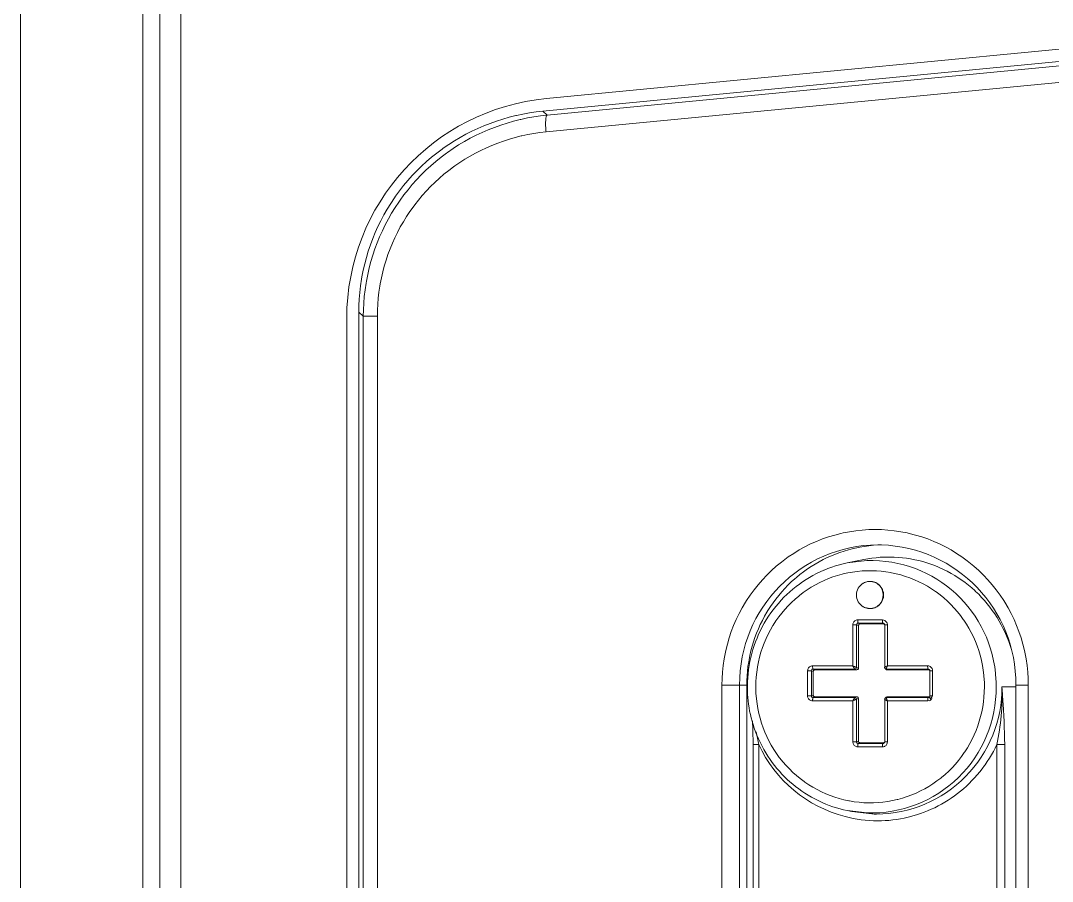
# Model space of a CAD drawing. Header units: millimetres. Extents: x -71336 to -35435, y -26189 to 22712.
# Drawn here: x -63563.82 to -63533.47, y -17353.25 to -17327.93 of the extents above; entities that cross this region are included whole.
import ezdxf

# ---------------------------------------------------------------- set-up
doc = ezdxf.new("R2010")
doc.units = ezdxf.units.MM
doc.layers.add('SC - Equipment', color=7, linetype='Continuous', lineweight=13)

# ---------------------------------------------------------------- blocks, each defined once
blk = doc.blocks.new('SONY FW-49XE8001 - SIDE')
at = {"layer": 'SC - Equipment'}
for points in [[(-42.109, 190.732), (-42.409, 190.769), (-42.409, -159.387), (-32.309, -159.211), (-0.12, -157.524, 0.398867), (0.591, -156.775), (0.591, 131.078, 0.198915), (-14.054, 166.433), (-36.313, 188.692, -0.198753), (-36.459, 189.045)], [(-36.459, 23.167), (-10.786, 25.639, 0.386372), (-4.909, 32.109), (-4.909, 72.168, 0.386373), (-10.786, 78.639), (-36.459, 81.111)], [(-16.675, 42.885), (-16.675, 61.385), (-16.677, 61.521), (-16.684, 61.657), (-16.695, 61.794), (-16.711, 61.931), (-16.731, 62.068), (-16.741, 62.123), (-16.767, 62.259), (-16.798, 62.393), (-16.834, 62.526), (-16.873, 62.658), (-16.917, 62.787), (-16.965, 62.915), (-17.016, 63.041), (-17.072, 63.165), (-17.133, 63.287), (-17.197, 63.408), (-17.265, 63.527), (-17.297, 63.578), (-17.371, 63.693), (-17.448, 63.806), (-17.529, 63.916), (-17.614, 64.022), (-17.702, 64.126), (-17.792, 64.226), (-17.887, 64.324), (-17.984, 64.418), (-18.085, 64.509), (-18.134, 64.551), (-18.239, 64.637), (-18.347, 64.72), (-18.457, 64.799), (-18.57, 64.874), (-18.685, 64.945), (-18.801, 65.011), (-18.92, 65.074), (-19.04, 65.133), (-19.163, 65.187), (-19.287, 65.238), (-19.414, 65.284), (-19.542, 65.327), (-19.672, 65.365), (-19.735, 65.382), (-19.867, 65.413), (-19.999, 65.441), (-20.132, 65.463), (-20.265, 65.482), (-20.398, 65.495), (-20.529, 65.51, 0.006965), (-20.633, 65.508, 0.40653), (-24.591, 61.385), (-24.591, 42.885, 0.406531)], [(-20.529, 65.51, -0.414184), (-16.466, 61.385), (-16.466, 42.885, -0.414185), (-20.529, 38.76)], [(-24.458, 62.434), (-24.42, 62.553), (-24.379, 62.671), (-24.333, 62.788), (-24.284, 62.904), (-24.273, 62.929), (-24.219, 63.043), (-24.162, 63.155), (-24.101, 63.265), (-24.036, 63.372), (-23.968, 63.478), (-23.897, 63.58), (-23.823, 63.68), (-23.746, 63.777), (-23.666, 63.872), (-23.582, 63.964), (-23.496, 64.054), (-23.406, 64.14), (-23.383, 64.162), (-23.29, 64.245), (-23.195, 64.324), (-23.097, 64.401), (-22.996, 64.474), (-22.894, 64.543), (-22.79, 64.609), (-22.683, 64.671), (-22.574, 64.73), (-22.464, 64.785), (-22.351, 64.837), (-22.319, 64.851), (-22.205, 64.898), (-22.089, 64.941), (-21.972, 64.98), (-21.853, 65.015), (-21.734, 65.046), (-21.615, 65.073), (-21.495, 65.096), (-21.374, 65.115), (-21.252, 65.13), (-21.129, 65.141), (-21.006, 65.148), (-20.882, 65.15), (-20.758, 65.149), (-20.724, 65.148), (-20.601, 65.142), (-20.477, 65.131), (-20.355, 65.117), (-20.234, 65.098), (-20.114, 65.076), (-19.629, 64.976), (-19.514, 64.95), (-19.4, 64.921), (-19.287, 64.888), (-19.174, 64.851), (-19.062, 64.81), (-18.951, 64.765), (-18.945, 64.763), (-18.835, 64.715), (-18.728, 64.663), (-18.622, 64.608), (-18.519, 64.549), (-18.418, 64.488), (-18.319, 64.423), (-18.222, 64.355), (-18.127, 64.284), (-18.034, 64.209), (-17.944, 64.131), (-17.855, 64.05), (-17.77, 63.967), (-17.687, 63.88), (-17.684, 63.877), (-17.604, 63.787), (-17.527, 63.696), (-17.453, 63.602), (-17.382, 63.505), (-17.315, 63.407), (-17.25, 63.305), (-17.188, 63.202), (-17.13, 63.097), (-17.075, 62.989), (-17.075, 62.988), (-17.024, 62.879), (-16.976, 62.769), (-16.932, 62.657), (-16.891, 62.544), (-16.855, 62.43), (-16.822, 62.314), (-16.792, 62.197), (-16.767, 62.079), (-16.745, 61.96), (-16.726, 61.84), (-16.712, 61.72), (-16.702, 61.601), (-16.695, 61.48), (-16.692, 61.359), (-16.693, 61.239), (-16.698, 61.119, -0.053228), (-16.829, 60.327), (-16.86, 60.222), (-16.895, 60.116), (-16.933, 60.011), (-16.974, 59.907), (-17.018, 59.804), (-17.066, 59.702), (-17.074, 59.686), (-17.125, 59.585), (-17.179, 59.486), (-17.236, 59.389), (-17.296, 59.293), (-17.359, 59.199), (-17.424, 59.108), (-17.492, 59.019), (-17.562, 58.932), (-17.634, 58.848), (-17.708, 58.766), (-17.785, 58.688), (-17.863, 58.612), (-17.944, 58.538), (-18.028, 58.467), (-18.113, 58.397), (-18.202, 58.33), (-18.292, 58.266), (-18.385, 58.204), (-18.48, 58.145), (-18.577, 58.089), (-18.675, 58.035), (-18.775, 57.985), (-18.796, 57.975), (-18.897, 57.928), (-19, 57.885), (-19.103, 57.844), (-19.208, 57.807), (-19.313, 57.774), (-19.418, 57.744), (-19.523, 57.717), (-19.629, 57.694), (-19.765, 57.666)], [(-19.629, 64.976), (-20.207, 65.046, 0.409477), (-24.005, 61.55, 0.014215), (-24.011, 61.335, 0.425798), (-20.212, 57.623), (-19.629, 57.694)], [(-20.102, 64.381, 0.110935), (-20.266, 64.432), (-20.297, 64.433, 0.4139), (-20.689, 64.035, 0.412953), (-20.297, 63.636, 0.101257), (-20.102, 63.689)], [(-20.668, 63.255), (-20.668, 63.252), (-20.669, 63.248), (-20.669, 63.244), (-20.669, 63.241), (-20.67, 63.237), (-20.67, 63.235), (-20.671, 63.231), (-20.672, 63.228), (-20.672, 63.224), (-20.673, 63.221), (-20.674, 63.219), (-20.674, 63.217), (-20.675, 63.216), (-20.675, 63.214), (-20.676, 63.212), (-20.676, 63.21), (-20.677, 63.209), (-20.677, 63.208), (-20.678, 63.206), (-20.679, 63.205), (-20.68, 63.204), (-20.682, 63.203), (-20.731, 63.153), (-20.813, 63.153), (-20.813, 61.953), (-21.995, 61.953, 0.247312), (-22.124, 61.875)], [(-19.793, 63.153), (-19.793, 63.158), (-19.796, 63.181), (-19.802, 63.204), (-19.811, 63.225), (-19.823, 63.243), (-19.836, 63.259), (-19.852, 63.272), (-19.87, 63.284), (-19.891, 63.293), (-19.895, 63.294), (-19.917, 63.3), (-19.94, 63.303), (-20.666, 63.303, 0.246848), (-20.794, 63.226)], [(-19.765, 57.666), (-20.349, 57.594, -0.00924), (-20.49, 57.591, -0.414601), (-24.182, 61.335, 0.060444), (-24.031, 59.633), (-24.262, 59.633), (-24.262, 44.637)], [(-20.731, 60.967), (-20.728, 60.964), (-20.73, 60.961), (-20.736, 60.957), (-20.75, 60.951), (-20.752, 60.95), (-20.765, 60.944), (-20.775, 60.939), (-20.783, 60.934), (-20.79, 60.93), (-20.797, 60.926), (-20.804, 60.922), (-20.812, 60.917), (-20.813, 60.917), (-20.812, 60.918), (-20.808, 60.926), (-20.804, 60.934), (-20.8, 60.942), (-20.797, 60.951), (-20.793, 60.959), (-20.79, 60.968), (-20.787, 60.977), (-20.784, 60.985), (-20.782, 60.993), (-20.779, 61.002), (-20.779, 61.003), (-20.779, 61.004), (-20.779, 61.006), (-20.778, 61.007), (-20.778, 61.008), (-20.778, 61.01), (-20.778, 61.012), (-20.778, 61.012), (-20.778, 61.014), (-20.779, 61.015), (-20.78, 61.016), (-20.766, 61.014), (-20.78, 61.016), (-22.011, 61.016), (-22.024, 61.018), (-22.035, 61.023), (-22.045, 61.031), (-22.045, 61.028), (-22.045, 61.027), (-22.046, 61.026), (-22.048, 61.022), (-22.05, 61.017), (-22.052, 61.014), (-22.054, 61.01), (-22.057, 61.007), (-22.06, 61.003), (-22.063, 61), (-22.066, 60.997), (-22.069, 60.994, -0.169945), (-22.142, 61.066)], [(-16.952, 60.006, -0.00694), (-17.026, 59.633, -0.222529), (-19.566, 57.515, -0.062918), (-20.523, 57.392), (-20.634, 57.393), (-20.745, 57.398), (-20.857, 57.406), (-20.969, 57.418), (-21.082, 57.433), (-21.194, 57.451), (-21.307, 57.473), (-21.418, 57.498), (-21.53, 57.527), (-21.56, 57.535), (-21.671, 57.568), (-21.78, 57.604), (-21.888, 57.643), (-21.994, 57.685), (-22.099, 57.73), (-22.203, 57.778), (-22.304, 57.829), (-22.404, 57.882), (-22.501, 57.938), (-22.596, 57.997), (-22.69, 58.059), (-22.782, 58.123), (-22.872, 58.191), (-22.961, 58.262), (-23.048, 58.336), (-23.134, 58.412), (-23.217, 58.491), (-23.299, 58.573), (-23.378, 58.658), (-23.455, 58.745), (-23.529, 58.834), (-23.601, 58.925), (-23.67, 59.018), (-23.685, 59.04), (-23.75, 59.135), (-23.813, 59.232), (-23.872, 59.33), (-23.929, 59.43), (-23.982, 59.531), (-24.031, 59.633), (-24.031, 44.637)], [(-20.813, 59.716, 0.113066), (-20.793, 59.642, 0.135234), (-20.74, 59.588)]]:
    blk.add_lwpolyline(points, format="xyb", dxfattribs=at)
for points in [[(-0.057, -14.765), (-0.052, -13.8), (-0.033, -9.857), (-0.016, -5.914), (-0.003, -1.972), (0.003, 1.972), (0.003, 4.949), (-0.001, 8.892), (-0.009, 12.835), (-0.019, 16.778), (-0.026, 20.721), (-0.029, 24.664), (-0.029, 131.078), (0.591, 131.078)], [(-36.459, 80.749), (-10.677, 78.266), (-10.482, 78.244), (-10.287, 78.216), (-10.093, 78.181), (-9.899, 78.14), (-9.882, 78.136), (-9.69, 78.088), (-9.5, 78.033), (-9.311, 77.973), (-9.126, 77.907), (-8.943, 77.835), (-8.763, 77.757), (-8.586, 77.674), (-8.413, 77.586), (-8.242, 77.491), (-8.074, 77.391), (-7.91, 77.285), (-7.748, 77.174), (-7.712, 77.148), (-7.556, 77.03), (-7.403, 76.908), (-7.255, 76.78), (-7.111, 76.648), (-6.972, 76.512), (-6.837, 76.372), (-6.708, 76.227), (-6.583, 76.078), (-6.463, 75.925), (-6.348, 75.767), (-6.31, 75.713), (-6.202, 75.55), (-6.099, 75.385), (-6.002, 75.216), (-5.91, 75.044), (-5.825, 74.87), (-5.746, 74.693), (-5.672, 74.515), (-5.605, 74.334), (-5.543, 74.15), (-5.487, 73.963), (-5.437, 73.775), (-5.394, 73.584), (-5.356, 73.391), (-5.344, 73.321), (-5.315, 73.128), (-5.293, 72.934), (-5.277, 72.739), (-5.267, 72.546), (-5.264, 72.352), (-5.264, 31.917)], [(-10.677, 78.266), (-10.805, 78.151), (-34.738, 80.455), (-34.861, 80.467), (-34.984, 80.477), (-35.107, 80.488), (-35.198, 80.495), (-35.322, 80.505), (-35.445, 80.514), (-35.475, 80.515), (-35.582, 80.52), (-35.69, 80.522), (-35.766, 80.523), (-35.85, 80.527), (-35.88, 80.528), (-35.91, 80.528), (-35.934, 80.526), (-35.954, 80.522), (-35.972, 80.515), (-36.15, 80.426), (-36.459, 80.457)], [(-5.396, 32.036), (-5.396, 72.233), (-5.4, 72.426), (-5.409, 72.621), (-5.425, 72.815), (-5.448, 73.009), (-5.477, 73.203), (-5.488, 73.268), (-5.525, 73.461), (-5.569, 73.652), (-5.619, 73.841), (-5.674, 74.027), (-5.736, 74.211), (-5.803, 74.393), (-5.877, 74.571), (-5.956, 74.748), (-6.041, 74.922), (-6.133, 75.094), (-6.23, 75.264), (-6.332, 75.43), (-6.44, 75.592), (-6.476, 75.644), (-6.591, 75.802), (-6.711, 75.955), (-6.836, 76.105), (-6.965, 76.25), (-7.099, 76.39), (-7.238, 76.527), (-7.382, 76.659), (-7.53, 76.787), (-7.683, 76.91), (-7.84, 77.027), (-7.875, 77.053), (-8.037, 77.165), (-8.201, 77.271), (-8.369, 77.372), (-8.54, 77.466), (-8.713, 77.555), (-8.889, 77.639), (-9.069, 77.717), (-9.252, 77.789), (-9.437, 77.855), (-9.626, 77.916), (-9.816, 77.97), (-10.008, 78.019), (-10.028, 78.024), (-10.222, 78.065), (-10.416, 78.1), (-10.61, 78.129), (-10.805, 78.151), (-10.797, 78.146), (-10.79, 78.138), (-10.784, 78.126), (-10.779, 78.109), (-10.778, 78.103), (-10.769, 78.059), (-10.764, 78.014), (-10.762, 77.994), (-10.759, 77.944), (-10.759, 77.893), (-10.759, 77.842), (-10.759, 77.837), (-10.761, 77.786), (-10.764, 77.735), (-10.768, 77.685), (-10.77, 77.654), (-34.703, 79.959)], [(-10.77, 77.654), (-10.592, 77.634), (-10.413, 77.608), (-10.235, 77.576), (-10.058, 77.538), (-10.042, 77.535), (-9.866, 77.491), (-9.692, 77.441), (-9.519, 77.386), (-9.349, 77.325), (-9.181, 77.259), (-9.016, 77.188), (-8.855, 77.112), (-8.695, 77.03), (-8.539, 76.944), (-8.385, 76.852), (-8.234, 76.755), (-8.086, 76.653), (-8.053, 76.629), (-7.909, 76.521), (-7.769, 76.409), (-7.633, 76.292), (-7.501, 76.171), (-7.374, 76.046), (-7.251, 75.918), (-7.132, 75.785), (-7.018, 75.648), (-6.908, 75.508), (-6.802, 75.363), (-6.767, 75.314), (-6.668, 75.165), (-6.574, 75.013), (-6.485, 74.858), (-6.401, 74.701), (-6.323, 74.541), (-6.25, 74.379), (-6.183, 74.215), (-6.121, 74.049), (-6.065, 73.881), (-6.013, 73.71), (-5.968, 73.537), (-5.928, 73.362), (-5.893, 73.186), (-5.882, 73.122), (-5.856, 72.944), (-5.835, 72.766), (-5.82, 72.588), (-5.812, 72.41), (-5.809, 72.233), (-5.809, 32.036)], [(-5.809, 72.233), (-5.396, 72.233), (-5.264, 72.352)], [(-24.956, 42.885), (-24.956, 61.385), (-24.952, 61.576), (-24.94, 61.769), (-24.92, 61.962), (-24.891, 62.154), (-24.882, 62.208), (-24.843, 62.399), (-24.797, 62.587), (-24.743, 62.774), (-24.682, 62.956), (-24.613, 63.136), (-24.537, 63.312), (-24.453, 63.485), (-24.362, 63.654), (-24.264, 63.82), (-24.232, 63.871), (-24.125, 64.031), (-24.012, 64.187), (-23.893, 64.337), (-23.767, 64.481), (-23.636, 64.62), (-23.5, 64.753), (-23.357, 64.88), (-23.209, 65.001), (-23.16, 65.04), (-23.005, 65.153), (-22.846, 65.259), (-22.683, 65.358), (-22.516, 65.45), (-22.347, 65.535), (-22.175, 65.611), (-21.999, 65.681), (-21.821, 65.743), (-21.639, 65.798), (-21.455, 65.844), (-21.39, 65.859), (-21.203, 65.895), (-21.015, 65.923), (-20.827, 65.944), (-20.638, 65.956), (-20.451, 65.96), (-20.263, 65.956), (-20.074, 65.944), (-19.886, 65.923), (-19.698, 65.895), (-19.511, 65.859), (-19.446, 65.844), (-19.262, 65.798), (-19.08, 65.743), (-18.902, 65.681), (-18.726, 65.611), (-18.554, 65.535), (-18.385, 65.45), (-18.218, 65.358), (-18.055, 65.259), (-17.896, 65.153), (-17.741, 65.04), (-17.692, 65.001), (-17.544, 64.88), (-17.401, 64.753), (-17.265, 64.62), (-17.134, 64.481), (-17.008, 64.337), (-16.889, 64.187), (-16.775, 64.031), (-16.669, 63.871), (-16.637, 63.82), (-16.538, 63.654), (-16.448, 63.485), (-16.364, 63.312), (-16.288, 63.136), (-16.219, 62.956), (-16.158, 62.774), (-16.104, 62.587), (-16.058, 62.399), (-16.019, 62.208), (-16.01, 62.154), (-15.981, 61.962), (-15.961, 61.769), (-15.949, 61.576), (-15.945, 61.385), (-15.945, 42.885)], [(-20.731, 61.903), (-20.731, 63.153), (-20.731, 63.155), (-20.73, 63.158), (-20.73, 63.16), (-20.73, 63.163), (-20.729, 63.166), (-20.729, 63.166), (-20.728, 63.169), (-20.728, 63.171), (-20.727, 63.174), (-20.726, 63.176), (-20.725, 63.179), (-20.725, 63.179), (-20.724, 63.18), (-20.724, 63.182), (-20.723, 63.183), (-20.722, 63.184), (-20.722, 63.185), (-20.721, 63.186), (-20.72, 63.188), (-20.719, 63.189), (-20.719, 63.19), (-20.718, 63.191)], [(-20.725, 63.178), (-20.724, 63.178), (-20.723, 63.178), (-20.722, 63.178), (-20.721, 63.177), (-20.721, 63.177), (-20.72, 63.177), (-20.719, 63.177), (-20.719, 63.177), (-20.718, 63.176), (-20.717, 63.176), (-20.716, 63.176), (-20.716, 63.175), (-20.715, 63.175), (-20.714, 63.175), (-20.714, 63.174), (-20.713, 63.174), (-20.713, 63.174), (-20.712, 63.173), (-20.712, 63.173), (-20.711, 63.173), (-20.711, 63.172), (-20.71, 63.172)], [(-20.7, 63.2), (-20.682, 63.203), (-19.956, 63.203), (-20.01, 63.185)], [(-20.7, 63.185), (-20.01, 63.185), (-20.008, 63.185), (-20.001, 63.184), (-19.994, 63.184), (-19.987, 63.182), (-19.982, 63.179), (-19.977, 63.175), (-19.974, 63.172), (-19.971, 63.165), (-19.97, 63.158), (-19.971, 63.151), (-19.974, 63.145)], [(-19.961, 63.135), (-19.907, 63.153), (-19.793, 63.153), (-19.793, 61.953), (-18.611, 61.953), (-18.588, 61.95), (-18.565, 61.944), (-18.561, 61.943), (-18.54, 61.934), (-18.522, 61.922), (-18.507, 61.909), (-18.493, 61.893), (-18.482, 61.875), (-18.473, 61.854), (-18.467, 61.831), (-18.464, 61.808), (-18.463, 61.803), (-18.463, 61.066), (-18.577, 61.066), (-18.631, 61.085)], [(-19.907, 63.153), (-19.907, 61.903), (-19.961, 61.885)], [(-19.961, 63.135), (-19.961, 61.885), (-19.961, 61.881), (-19.961, 61.875), (-19.96, 61.868), (-19.959, 61.861), (-19.956, 61.855), (-19.951, 61.85), (-19.948, 61.848), (-19.942, 61.845), (-19.935, 61.844), (-19.928, 61.845), (-19.922, 61.848)], [(-19.94, 63.303), (-19.94, 63.296), (-19.94, 63.286), (-19.941, 63.276), (-19.942, 63.267), (-19.943, 63.257), (-19.944, 63.246), (-19.945, 63.235), (-19.945, 63.225), (-19.947, 63.214), (-19.951, 63.207), (-19.956, 63.203), (-19.953, 63.203), (-19.946, 63.203), (-19.939, 63.202), (-19.932, 63.201), (-19.926, 63.198), (-19.921, 63.193), (-19.919, 63.19), (-19.917, 63.184), (-19.916, 63.177), (-19.917, 63.17), (-19.92, 63.164)], [(-20.731, 61.903), (-20.729, 61.905), (-20.73, 61.907), (-20.733, 61.91), (-20.739, 61.913), (-20.745, 61.916), (-20.75, 61.919), (-20.752, 61.919), (-20.756, 61.922), (-20.759, 61.924), (-20.763, 61.926), (-20.766, 61.928)], [(-19.907, 61.903), (-19.905, 61.903), (-19.898, 61.905), (-19.893, 61.907), (-19.887, 61.909), (-19.881, 61.912), (-19.874, 61.914), (-19.868, 61.917), (-19.862, 61.92), (-19.856, 61.923), (-19.849, 61.927), (-19.843, 61.93)], [(-19.858, 61.853), (-19.849, 61.858), (-19.842, 61.866), (-19.835, 61.876), (-19.829, 61.887), (-19.828, 61.89), (-19.822, 61.901), (-19.816, 61.911), (-19.81, 61.922), (-19.804, 61.932), (-19.799, 61.942), (-19.793, 61.953)], [(-18.611, 61.953), (-18.611, 61.946), (-18.611, 61.936), (-18.612, 61.927), (-18.613, 61.917), (-18.613, 61.907), (-18.614, 61.896), (-18.615, 61.885), (-18.616, 61.875), (-18.618, 61.864), (-18.621, 61.857), (-18.626, 61.853), (-18.623, 61.853), (-18.616, 61.853), (-18.609, 61.852), (-18.603, 61.85), (-18.597, 61.848), (-18.592, 61.843), (-18.59, 61.84), (-18.587, 61.834), (-18.586, 61.827), (-18.587, 61.82), (-18.59, 61.814)], [(-22.06, 61.066), (-22.142, 61.066), (-22.142, 61.803), (-22.06, 61.803)], [(-22.045, 61.031), (-22.053, 61.041), (-22.058, 61.053), (-22.06, 61.066), (-22.06, 61.803), (-22.06, 61.805), (-22.06, 61.808), (-22.06, 61.81), (-22.059, 61.813), (-22.059, 61.816), (-22.059, 61.816), (-22.058, 61.819), (-22.057, 61.821), (-22.057, 61.824), (-22.056, 61.826), (-22.055, 61.829), (-22.055, 61.829), (-22.054, 61.83), (-22.053, 61.832), (-22.053, 61.833), (-22.052, 61.834), (-22.051, 61.835), (-22.051, 61.836), (-22.05, 61.838), (-22.049, 61.839), (-22.048, 61.84), (-22.047, 61.841), (-22.046, 61.842), (-22.045, 61.843), (-22.043, 61.844), (-22.041, 61.845), (-22.04, 61.846), (-22.04, 61.846), (-22.038, 61.846), (-22.036, 61.847), (-22.034, 61.846), (-22.032, 61.846), (-22.031, 61.846)], [(-22.054, 61.828), (-22.054, 61.828), (-22.053, 61.828), (-22.052, 61.828), (-22.051, 61.828), (-22.05, 61.827), (-22.05, 61.827), (-22.049, 61.827), (-22.048, 61.827), (-22.047, 61.826), (-22.046, 61.826), (-22.046, 61.826), (-22.045, 61.825), (-22.045, 61.825), (-22.044, 61.825), (-22.043, 61.824), (-22.043, 61.824), (-22.043, 61.824), (-22.042, 61.823), (-22.041, 61.823), (-22.041, 61.823), (-22.04, 61.822), (-22.04, 61.822)], [(-22.029, 61.835), (-22.011, 61.853), (-22.01, 61.854), (-22.009, 61.855), (-22.008, 61.857), (-22.007, 61.858), (-22.007, 61.859), (-22.006, 61.861), (-22.005, 61.862), (-22.005, 61.864), (-22.004, 61.866), (-22.004, 61.867), (-22.003, 61.869), (-22.003, 61.871), (-22.002, 61.874), (-22.001, 61.878), (-22, 61.881), (-22, 61.885), (-22, 61.887), (-21.999, 61.891), (-21.998, 61.894), (-21.998, 61.898), (-21.998, 61.902), (-21.997, 61.905)], [(-22.029, 61.85), (-22.011, 61.853), (-20.78, 61.853), (-20.766, 61.855)], [(-22.029, 61.835), (-20.798, 61.835), (-20.798, 61.835), (-20.794, 61.835), (-20.79, 61.835), (-20.786, 61.836), (-20.783, 61.837), (-20.779, 61.838), (-20.775, 61.839), (-20.771, 61.84), (-20.768, 61.842), (-20.764, 61.844), (-20.761, 61.847)], [(-20.791, 61.903), (-20.789, 61.898), (-20.787, 61.894), (-20.785, 61.889), (-20.783, 61.884), (-20.782, 61.879), (-20.78, 61.874), (-20.779, 61.869), (-20.778, 61.864), (-20.778, 61.858), (-20.778, 61.856), (-20.78, 61.853), (-20.798, 61.835)], [(-20.764, 61.849), (-20.745, 61.868)], [(-19.912, 61.835), (-19.858, 61.853), (-18.626, 61.853), (-18.681, 61.835)], [(-19.912, 61.835), (-18.681, 61.835), (-18.678, 61.835), (-18.671, 61.834), (-18.664, 61.834), (-18.658, 61.832), (-18.652, 61.829), (-18.647, 61.825), (-18.645, 61.822), (-18.642, 61.815), (-18.641, 61.808), (-18.642, 61.801), (-18.644, 61.795)], [(-18.631, 61.785), (-18.631, 61.085), (-18.631, 61.081), (-18.632, 61.075), (-18.633, 61.068), (-18.634, 61.061), (-18.637, 61.055), (-18.641, 61.05), (-18.644, 61.048), (-18.651, 61.046), (-18.658, 61.044), (-18.665, 61.045), (-18.67, 61.048)], [(-18.631, 61.785), (-18.577, 61.803), (-18.463, 61.803)], [(-18.577, 61.803), (-18.577, 61.066), (-18.577, 61.063), (-18.577, 61.057), (-18.578, 61.05), (-18.579, 61.043), (-18.582, 61.037), (-18.586, 61.032), (-18.589, 61.03), (-18.596, 61.027), (-18.603, 61.026), (-18.61, 61.026), (-18.616, 61.029)], [(-24.956, 61.385), (-24.591, 61.385)], [(-24.591, 61.335), (-24.182, 61.335), (-24.187, 61.259), (-24.199, 61.089), (-24.21, 60.919), (-24.216, 60.825), (-24.225, 60.654), (-24.235, 60.484), (-24.242, 60.314), (-24.249, 60.144), (-24.255, 59.973), (-24.259, 59.803), (-24.262, 59.633)], [(-16.675, 61.385), (-15.945, 61.385)], [(-20.798, 61.035), (-22.029, 61.035), (-22.031, 61.035), (-22.034, 61.035), (-22.037, 61.035), (-22.039, 61.036), (-22.042, 61.036), (-22.042, 61.036), (-22.045, 61.037), (-22.047, 61.037), (-22.049, 61.038), (-22.052, 61.039), (-22.054, 61.04)], [(-20.731, 59.716), (-20.813, 59.716), (-20.813, 60.917), (-21.995, 60.917), (-21.995, 60.923), (-21.996, 60.933), (-21.996, 60.943), (-21.997, 60.953), (-21.998, 60.963), (-21.999, 60.973), (-22, 60.984), (-22, 60.994), (-22.003, 61.005), (-22.006, 61.012), (-22.011, 61.016), (-22.029, 61.035)], [(-20.761, 61.022), (-20.761, 61.023), (-20.763, 61.023), (-20.763, 61.024), (-20.764, 61.025), (-20.766, 61.026), (-20.767, 61.026), (-20.768, 61.027), (-20.769, 61.027), (-20.77, 61.028), (-20.772, 61.028), (-20.773, 61.028), (-20.774, 61.028), (-20.775, 61.028), (-20.777, 61.027), (-20.778, 61.027), (-20.78, 61.026), (-20.781, 61.026), (-20.782, 61.025), (-20.784, 61.024), (-20.785, 61.024), (-20.786, 61.023), (-20.788, 61.022)], [(-20.764, 61.02), (-20.745, 61.002)], [(-18.681, 61.035), (-19.912, 61.035), (-19.915, 61.035), (-19.921, 61.034), (-19.928, 61.034), (-19.935, 61.032), (-19.941, 61.029), (-19.946, 61.025), (-19.948, 61.022), (-19.951, 61.015), (-19.952, 61.008), (-19.951, 61.001), (-19.948, 60.995)], [(-18.681, 61.035), (-18.626, 61.016), (-19.858, 61.016), (-19.912, 61.035)], [(-19.793, 60.917), (-19.794, 60.92), (-19.8, 60.93), (-19.806, 60.941), (-19.812, 60.951), (-19.817, 60.961), (-19.823, 60.972), (-19.829, 60.983), (-19.835, 60.993), (-19.842, 61.003), (-19.849, 61.012), (-19.858, 61.016)], [(-19.793, 59.716), (-19.793, 60.917), (-18.611, 60.917), (-18.611, 60.927), (-18.611, 60.937), (-18.612, 60.946), (-18.613, 60.956), (-18.614, 60.966), (-18.615, 60.977), (-18.615, 60.984), (-18.616, 60.994), (-18.618, 61.005), (-18.621, 61.012), (-18.626, 61.016)], [(-18.611, 60.917), (-18.606, 60.917), (-18.584, 60.92), (-18.561, 60.927), (-18.54, 60.936), (-18.522, 60.947), (-18.507, 60.961), (-18.493, 60.976), (-18.482, 60.995), (-18.473, 61.016), (-18.472, 61.021), (-18.466, 61.043), (-18.463, 61.066)], [(-22.123, 60.991), (-22.122, 60.991), (-22.121, 60.99), (-22.12, 60.989), (-22.119, 60.988), (-22.118, 60.987), (-22.118, 60.987), (-22.116, 60.986), (-22.115, 60.985), (-22.114, 60.984), (-22.113, 60.984), (-22.111, 60.983), (-22.11, 60.982), (-22.109, 60.982), (-22.107, 60.981), (-22.106, 60.98), (-22.104, 60.98), (-22.104, 60.98), (-22.102, 60.979), (-22.101, 60.978), (-22.099, 60.978), (-22.097, 60.977), (-22.096, 60.977)], [(-22.099, 60.961), (-22.097, 60.958), (-22.094, 60.955), (-22.091, 60.953), (-22.088, 60.95), (-22.085, 60.947), (-22.085, 60.947), (-22.082, 60.945), (-22.079, 60.942), (-22.076, 60.94), (-22.073, 60.937), (-22.07, 60.935)], [(-20.731, 59.716), (-20.731, 60.967)], [(-19.961, 60.985), (-19.961, 59.735), (-19.961, 59.731), (-19.961, 59.725), (-19.962, 59.718), (-19.964, 59.711), (-19.966, 59.705), (-19.971, 59.701), (-19.974, 59.698), (-19.98, 59.695), (-19.987, 59.694), (-19.994, 59.695), (-20, 59.698)], [(-19.961, 60.985), (-19.907, 60.967), (-19.907, 59.716), (-19.907, 59.713), (-19.907, 59.707), (-19.907, 59.7), (-19.909, 59.693), (-19.911, 59.687), (-19.916, 59.682), (-19.919, 59.68), (-19.925, 59.677), (-19.932, 59.676), (-19.939, 59.676), (-19.945, 59.679)], [(-19.834, 60.937), (-19.841, 60.94), (-19.849, 60.944), (-19.858, 60.948), (-19.867, 60.952), (-19.876, 60.956), (-19.884, 60.959), (-19.89, 60.961), (-19.893, 60.962), (-19.894, 60.962), (-19.891, 60.96)], [(-16.846, 43.912), (-16.855, 44.198), (-16.861, 44.637), (-16.861, 59.633), (-16.855, 60.066), (-16.847, 60.333)], [(-20.01, 59.685), (-20.7, 59.685), (-20.702, 59.685), (-20.704, 59.685), (-20.707, 59.685), (-20.71, 59.686), (-20.712, 59.686), (-20.713, 59.686), (-20.715, 59.687), (-20.718, 59.687), (-20.72, 59.688), (-20.722, 59.689), (-20.725, 59.69)], [(-20.7, 59.669), (-20.7, 59.669), (-20.702, 59.67), (-20.704, 59.671), (-20.706, 59.671), (-20.708, 59.672), (-20.71, 59.673), (-20.711, 59.674), (-20.713, 59.675), (-20.714, 59.676), (-20.716, 59.677), (-20.718, 59.678), (-20.718, 59.678), (-20.719, 59.679), (-20.72, 59.681), (-20.721, 59.682), (-20.721, 59.683), (-20.722, 59.684), (-20.722, 59.685), (-20.723, 59.687), (-20.723, 59.688), (-20.724, 59.69), (-20.724, 59.691), (-20.724, 59.692), (-20.724, 59.693), (-20.723, 59.695), (-20.723, 59.696), (-20.722, 59.698), (-20.722, 59.699), (-20.721, 59.7), (-20.721, 59.702), (-20.72, 59.703), (-20.719, 59.704), (-20.718, 59.705)], [(-20.7, 59.685), (-20.682, 59.667), (-20.676, 59.662), (-20.673, 59.655), (-20.671, 59.644), (-20.67, 59.634), (-20.669, 59.623), (-20.669, 59.613), (-20.668, 59.603), (-20.667, 59.593), (-20.666, 59.583), (-20.666, 59.574), (-20.666, 59.567), (-19.94, 59.567), (-19.936, 59.567), (-19.913, 59.57), (-19.891, 59.577), (-19.87, 59.586), (-19.851, 59.597), (-19.836, 59.611), (-19.823, 59.626), (-19.812, 59.645), (-19.803, 59.666), (-19.801, 59.671), (-19.796, 59.694), (-19.793, 59.716), (-19.907, 59.716), (-19.961, 59.735)], [(-20.01, 59.685), (-19.956, 59.667), (-20.682, 59.667), (-20.7, 59.67)], [(-19.956, 59.667), (-19.951, 59.662), (-19.947, 59.655), (-19.945, 59.644), (-19.945, 59.634), (-19.944, 59.627), (-19.943, 59.616), (-19.942, 59.606), (-19.942, 59.596), (-19.941, 59.587), (-19.94, 59.577), (-19.94, 59.567)], [(-16.861, 44.637), (-17.026, 44.637), (-17.026, 59.633), (-16.861, 59.633)]]:
    blk.add_lwpolyline(points, dxfattribs=at)
for points in [[(-16.94, 61.335), (-16.943, 61.478), (-16.952, 61.621), (-16.967, 61.765), (-16.988, 61.909), (-16.991, 61.925), (-17.019, 62.068), (-17.052, 62.209), (-17.092, 62.348), (-17.136, 62.485), (-17.187, 62.619), (-17.242, 62.751), (-17.304, 62.88), (-17.371, 63.007), (-17.443, 63.132), (-17.454, 63.149), (-17.532, 63.27), (-17.615, 63.387), (-17.702, 63.5), (-17.795, 63.609), (-17.891, 63.714), (-17.991, 63.815), (-18.096, 63.911), (-18.205, 64.004), (-18.223, 64.018), (-18.336, 64.104), (-18.453, 64.186), (-18.573, 64.263), (-18.696, 64.335), (-18.821, 64.4), (-18.949, 64.46), (-19.078, 64.515), (-19.211, 64.564), (-19.346, 64.608), (-19.482, 64.646), (-19.507, 64.652), (-19.645, 64.683), (-19.785, 64.709), (-19.925, 64.728), (-20.065, 64.741), (-20.205, 64.748), (-20.346, 64.749), (-20.486, 64.744), (-20.627, 64.733), (-20.768, 64.716), (-20.908, 64.694), (-20.933, 64.689), (-21.072, 64.659), (-21.209, 64.623), (-21.344, 64.582), (-21.476, 64.535), (-21.607, 64.482), (-21.735, 64.424), (-21.862, 64.36), (-21.986, 64.291), (-22.108, 64.216), (-22.226, 64.136), (-22.244, 64.123), (-22.359, 64.037), (-22.469, 63.947), (-22.575, 63.852), (-22.677, 63.753), (-22.775, 63.65), (-22.869, 63.542), (-22.959, 63.43), (-23.043, 63.314), (-23.055, 63.297), (-23.134, 63.177), (-23.209, 63.054), (-23.277, 62.928), (-23.341, 62.8), (-23.398, 62.669), (-23.451, 62.536), (-23.498, 62.399), (-23.54, 62.26), (-23.575, 62.12), (-23.579, 62.103), (-23.609, 61.961), (-23.632, 61.819), (-23.649, 61.676), (-23.66, 61.533, 0.014527), (-23.666, 61.333), (-23.662, 61.186), (-23.662, 61.18), (-23.652, 61.033), (-23.636, 60.887), (-23.614, 60.742), (-23.586, 60.599), (-23.552, 60.457), (-23.513, 60.318), (-23.469, 60.182), (-23.419, 60.049), (-23.364, 59.918), (-23.303, 59.79), (-23.236, 59.663), (-23.164, 59.539), (-23.087, 59.418), (-23.074, 59.399), (-22.991, 59.282), (-22.903, 59.169), (-22.811, 59.059), (-22.714, 58.954), (-22.614, 58.853), (-22.508, 58.757), (-22.399, 58.664), (-22.383, 58.651), (-22.269, 58.564), (-22.152, 58.482), (-22.032, 58.406), (-21.909, 58.334), (-21.784, 58.269), (-21.657, 58.208), (-21.527, 58.154), (-21.395, 58.105), (-21.26, 58.061), (-21.123, 58.023), (-21.099, 58.017), (-20.96, 57.986), (-20.821, 57.961), (-20.681, 57.941), (-20.541, 57.928), (-20.4, 57.921), (-20.26, 57.92), (-20.119, 57.925), (-19.978, 57.936), (-19.837, 57.953), (-19.697, 57.976), (-19.673, 57.98), (-19.534, 58.01), (-19.397, 58.046), (-19.262, 58.087), (-19.13, 58.134), (-18.999, 58.187), (-18.871, 58.245), (-18.744, 58.309), (-18.62, 58.378), (-18.498, 58.453), (-18.38, 58.533), (-18.362, 58.546), (-18.248, 58.632), (-18.137, 58.722), (-18.031, 58.817), (-17.929, 58.916), (-17.831, 59.019), (-17.736, 59.127), (-17.647, 59.239), (-17.632, 59.258), (-17.548, 59.374), (-17.47, 59.494), (-17.396, 59.616), (-17.328, 59.741), (-17.265, 59.868), (-17.208, 59.998), (-17.156, 60.131), (-17.109, 60.268), (-17.067, 60.407), (-17.031, 60.548), (-17.001, 60.692), (-16.977, 60.837), (-16.958, 60.983), (-16.958, 60.988), (-16.946, 61.135, 0.015367)], [(-20.107, 64.383), (-20.102, 64.38, -0.575857), (-20.102, 63.689), (-20.107, 63.686), (-20.136, 63.671), (-20.169, 63.658), (-20.203, 63.648), (-20.239, 63.641), (-20.277, 63.637), (-20.294, 63.636), (-20.331, 63.637), (-20.369, 63.641), (-20.405, 63.649), (-20.439, 63.659), (-20.471, 63.672), (-20.501, 63.687), (-20.53, 63.706), (-20.557, 63.728), (-20.583, 63.753), (-20.607, 63.78), (-20.629, 63.811), (-20.648, 63.843), (-20.665, 63.878), (-20.671, 63.894), (-20.683, 63.929), (-20.692, 63.965), (-20.697, 64), (-20.698, 64.035), (-20.697, 64.069), (-20.692, 64.104), (-20.683, 64.14), (-20.671, 64.176), (-20.665, 64.192), (-20.648, 64.226), (-20.629, 64.259), (-20.607, 64.289), (-20.583, 64.317), (-20.557, 64.342), (-20.53, 64.363), (-20.501, 64.382), (-20.471, 64.398), (-20.439, 64.411), (-20.405, 64.421), (-20.369, 64.428), (-20.331, 64.432), (-20.294, 64.433), (-20.277, 64.433), (-20.239, 64.429), (-20.203, 64.421), (-20.169, 64.411), (-20.136, 64.399)]]:
    blk.add_lwpolyline(points, format="xyb", close=True, dxfattribs=at)
for centre, radius, start, end in [((-20.297, 64.025), 0.388, 270.0771, 276.8898), ((-20.572, 63.14), 0.241, 171.7032, 176.8289), ((-20.625, 63.143), 0.188, 158.4179, 170.4183), ((-20.67, 63.16), 0.141, 152.3024, 158.1571), ((-20.706, 63.181), 0.0153, 71.7506, 140.1884), ((-21.194, 63.301), 0.528, 355.0813, 0.2284), ((-22.412, 61.948), 0.417, 354.1158, 0.6521), ((-22.053, 59.567), 2.689, 61.4067, 62.5296), ((-21.165, 61.767), 0.398, 20.0099, 27.8128), ((-20.446, 63.232), 1.437, 295.1734, 297.019), ((-21.904, 61.788), 0.239, 171.1211, 176.2917), ((-21.973, 61.799), 0.169, 158.03, 171.3692), ((-20.782, 61.905), 0.0522, 287.9449, 300.1282), ((-20.784, 61.906), 0.0544, 301.6073, 329.3777), ((-20.781, 61.904), 0.0506, 330.223, 359.0129), ((-19.851, 61.909), 0.0562, 186.0464, 263.0751), ((-20.779, 60.973), 0.043, 58.0333, 72.8985), ((-20.784, 60.964), 0.0534, 30.3416, 58.6734), ((-19.851, 60.961), 0.0559, 96.71, 174.0467), ((-22.546, 61.406), 0.631, 315.0602, 319.1726), ((-22.034, 60.99), 0.0656, 236.4236, 296.8669), ((-20.778, 60.967), 0.0469, 359.9816, 30.9325), ((-20.466, 59.595), 1.483, 63.0299, 64.8169), ((-20.671, 59.707), 0.138, 239.6532, 246.5653), ((-20.659, 59.737), 0.17, 246.9437, 267.6295)]:
    blk.add_arc(centre, radius, start, end, dxfattribs=at)
blk.add_open_spline([(-22.124, 61.875), (-22.126, 61.871), (-22.128, 61.867), (-22.13, 61.862)], degree=3, dxfattribs=at)
blk = doc.blocks.new('CHIEF MSM1U - SIDE')
at = {"layer": 'SC - Equipment', "color": 146, "true_color": 0x105689}
for p, q in [((-50.798, 210.114), (-50.798, -208.992)), ((-47.204, 210.114), (-47.204, -208.992))]:
    blk.add_line(p, q, dxfattribs=at)

msp = doc.modelspace()

# ---------------------------------------------------------------- block references
at = {"layer": 'SC - Equipment', "xscale": -1}
for name, p in [('SONY FW-49XE8001 - SIDE', (-63559.136, -17408.857)), ('CHIEF MSM1U - SIDE', (-63611.023, -17314.316))]:
    msp.add_blockref(name, p, dxfattribs=at)

doc.saveas('drawing.dxf')
